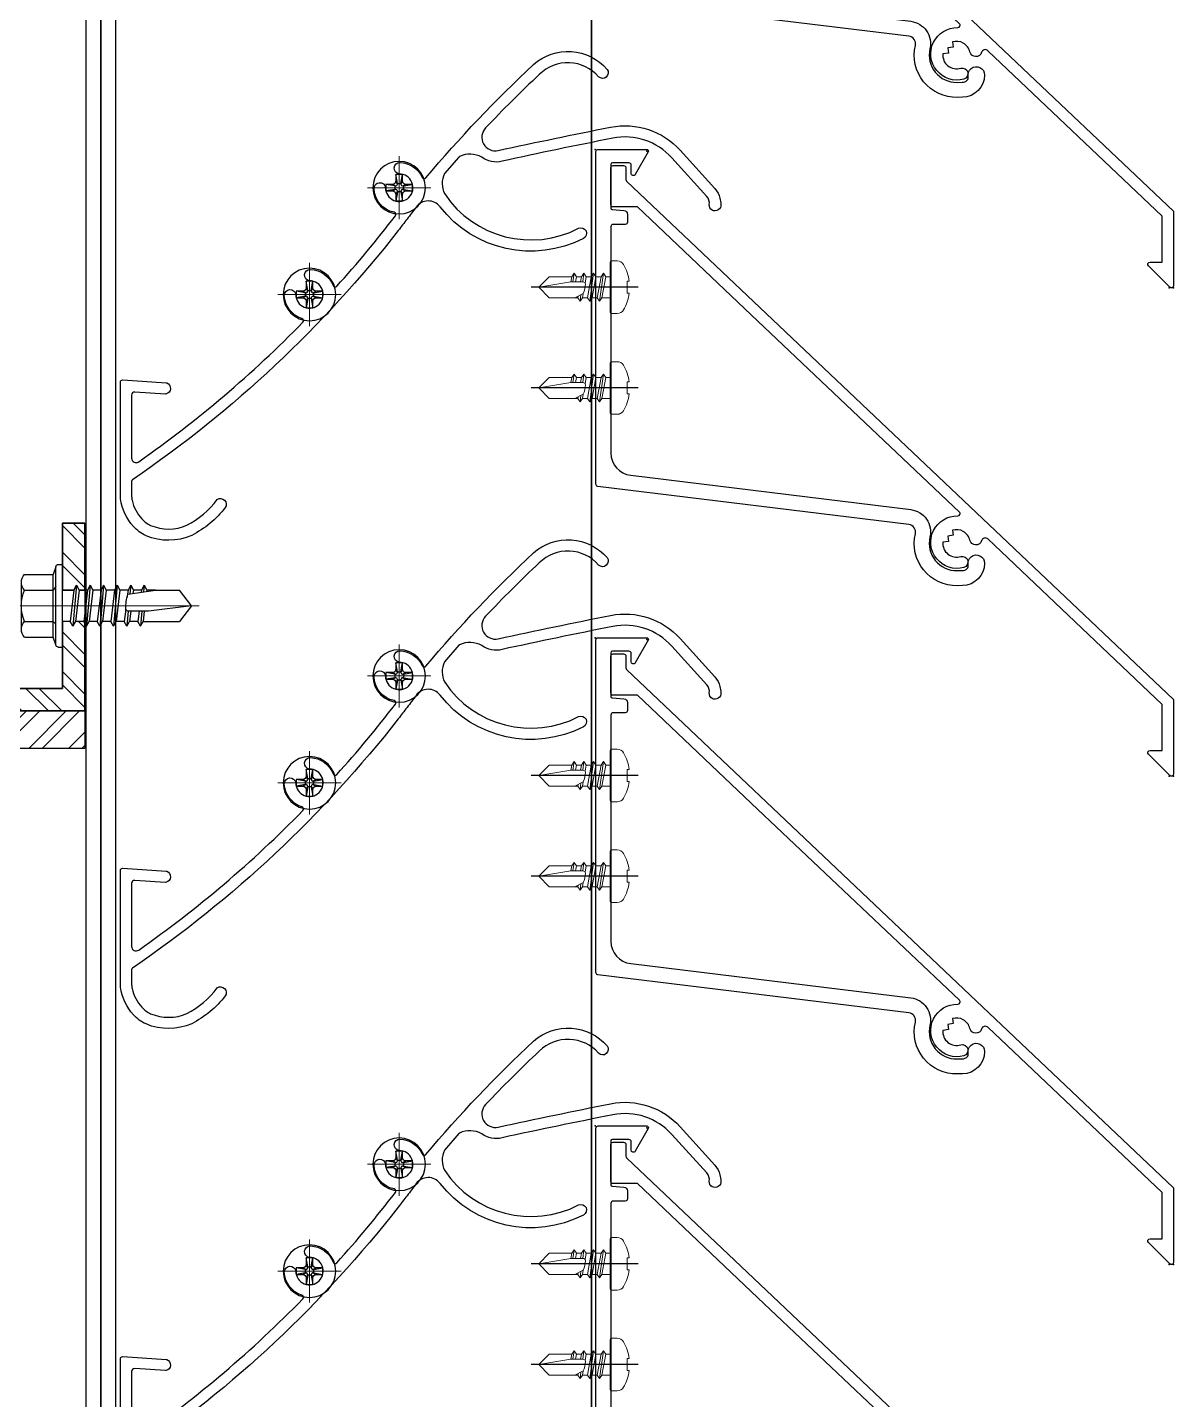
# Model space of a CAD drawing. Header units: millimetres. Extents: x 652937 to 1670132, y 1473552 to 2851037.
# Drawn here: x 720579.7 to 720732.2, y 1525653.5 to 1525836.2 of the extents above; entities that cross this region are included whole.
import ezdxf

# ---------------------------------------------------------------- set-up
doc = ezdxf.new("R2010")
doc.units = ezdxf.units.MM
doc.set_wipeout_variables(frame=1)
doc.linetypes.add('CENTER', pattern=[50.800000000000004, 31.75, -6.35, 6.35, -6.35])
doc.linetypes.add('HIDDEN', pattern=[0.375, 0.25, -0.125])
doc.layers.add('000 - STRUCTURE_STEEL_ACCESORIES_DEF_SUB', color=7, linetype='Continuous', plot=False)
doc.layers.add('010 - ASPG_EXTR_DEF_SUB', color=7, linetype='Continuous', plot=False)
for name, color, linetype in [('000 - STRUCTURE_STEEL_ACCESORIES_SUB_COLOR_3', 7, 'Continuous'), ('010 - ASPG_ACCESSORIES_HATCH_', 7, 'Continuous'), ('010 - ASPG_ACCESSORIES_MAIN_COLOR_1', 7, 'Continuous'), ('010 - ASPG_ACCESSORIES_SUB_COLOR_1', 7, 'Continuous'), ('010 - ASPG_EXTR_MAIN_COLOR_2', 7, 'Continuous'), ('010 - ASPG_FASTERN_HIDDEN_', 7, 'Continuous'), ('010 - ASPG_FASTERN_MAIN_COLOR_1', 7, 'Continuous'), ('010 - ASPG_FASTERN_SUB_COLOR_2', 7, 'Continuous'), ('010 - ASPG_FRAMING_MAIN_COLOR_2', 7, 'Continuous'), ('010 - ASPG_FRAMING_SUB_COLOR_2', 7, 'Continuous'), ('010 - ASPG_FRAMING_WIPEOUT_', 7, 'Continuous'), ('BOLT & SCREW', 7, 'Continuous'), ('Center Line', 7, 'CENTER'), ('tube-stopper', 7, 'Continuous')]:
    doc.layers.add(name, color=color, linetype=linetype)
doc.layers.add('12-GRID', color=7, linetype='CENTER', lineweight=13)
doc.layers.add('SCREW', color=7, linetype='Continuous', lineweight=5)

# ---------------------------------------------------------------- blocks, each defined once
blk = doc.blocks.new('PZG35-9D5')
at = {"layer": 'Center Line', "color": 7}
blk.add_line((1.4210854715202e-14, 3.733653355866409), (1.4210854715202e-14, -10.53404386090006), dxfattribs=at)
at = {"layer": 'SCREW', "color": 7}
for p, q in [((-1.399999999999963, 2.842170943040401e-14), (-1.399999999999963, -1.090192378864657)), ((1.399999999999991, 0), (1.399999999999991, -0.5901923788647139)), ((-1.850000000000009, -1.399999999999977), (1.850000000000037, -0.8999999999999773)), ((-1.850000000000009, -1.399999999999977), (-1.399999999999963, -1.090192378864685)), ((-1.850000000000009, -1.399999999999977), (-1.399999999999963, -1.709807621135297)), ((-1.399999999999963, -1.090192378864685), (1.399999999999991, -0.5901923788646855)), ((-1.399999999999963, -1.709807621135297), (1.399999999999991, -1.209807621135297)), ((-1.399999999999963, -1.709807621135269), (-1.399999999999963, -2.390192378864697)), ((1.850000000000037, -0.8999999999999773), (1.399999999999991, -0.5901923788646855)), ((1.850000000000037, -0.8999999999999773), (1.399999999999991, -1.209807621135297)), ((1.399999999999991, -1.209807621135269), (1.399999999999991, -1.890192378864725)), ((-1.850000000000009, -2.699999999999989), (1.850000000000037, -2.199999999999989)), ((-1.850000000000009, -2.699999999999989), (-1.399999999999963, -2.390192378864697)), ((-1.850000000000009, -2.699999999999989), (-1.399999999999963, -3.009807621135309)), ((-1.399999999999963, -2.390192378864697), (1.399999999999991, -1.890192378864697)), ((-1.399999999999963, -3.009807621135309), (1.399999999999991, -2.509807621135309)), ((-1.399999999999963, -3.009807621135309), (-1.399999999999963, -3.690192378864708)), ((-1.399999999999963, -3.690192378864708), (-0.8446989986695002, -3.591031485769975)), ((0.5619885887190463, -3.339837273736322), (1.399999999999991, -3.190192378864708)), ((0.7141825614195483, -3.653488843051434), (1.850000000000037, -3.5)), ((1.850000000000037, -2.199999999999989), (1.399999999999991, -1.890192378864697)), ((1.850000000000037, -2.199999999999989), (1.399999999999991, -2.509807621135309)), ((1.399999999999991, -2.50980762113528), (1.399999999999991, -3.190192378864708)), ((1.850000000000037, -3.5), (1.399999999999991, -3.190192378864708)), ((1.850000000000037, -3.5), (1.399999999999991, -3.80980762113532)), ((-1.850000000000009, -4), (-1.399999999999963, -3.690192378864708)), ((-1.850000000000009, -4), (-0.9911470940920566, -3.883938796498938)), ((-1.850000000000009, -4), (-1.399999999999963, -4.30980762113532)), ((-1.399999999999963, -4.30980762113532), (-1.184865735341859, -4.271390788160659)), ((-1.399999999999963, -4.309807621135349), (-1.399999999999963, -8.099999999999966)), ((0.7141825614195483, -3.932275020881832), (1.399999999999991, -3.80980762113532)), ((0.7141825614195483, -4.612659778611231), (1.399999999999991, -4.49019237886472)), ((0.7141825614195483, -4.953488843051389), (1.850000000000037, -4.800000000000011)), ((0.7141825614195483, -5.232275020881843), (1.399999999999991, -5.109807621135332)), ((1.399999999999991, -3.809807621135349), (1.399999999999991, -4.490192378864691)), ((1.850000000000037, -4.800000000000011), (1.399999999999991, -4.49019237886472)), ((1.850000000000037, -4.800000000000011), (1.399999999999991, -5.109807621135332)), ((1.399999999999991, -5.109807621135332), (1.399999999999991, -8.099999999999966)), ((1.4210854715202e-14, -9.5), (-1.399999999999963, -8.099999999999966)), ((1.4210854715202e-14, -9.5), (1.399999999999991, -8.099999999999966))]:
    blk.add_line(p, q, dxfattribs=at)
blk.add_lwpolyline([(1.4210854715202e-14, -9.5), (0.7141825614195483, -5.232275020881843), (0.7141825614195483, -3.600899293750615, 0.4176573264866609), (0.4106596181599826, -3.300919979679151, 0.1081021898226624), (-0.8446989986694433, -3.591031485769975), (-1.399999999999991, -4.701675652739141)], format="xyb", dxfattribs=at)
blk = doc.blocks.new('*U9352')
at = {"layer": 'SCREW', "color": 7}
blk.add_lwpolyline([(3.026373332565058, 1.780836269555209, 0.09905967801670053), (0.7999999999999687, 2.546427498927414), (0.7999999999999687, 2.274284095813357), (-0.800000000000054, 2.274284095813357), (-0.800000000000054, 2.546427498927414, 0.09905967801670058), (-3.026373332565143, 1.780836269555209, 0.2665876613401604), (-3.500000000000043, 0.9556546004010897), (-3.500000000000043, 0.1999999999999886, 0.4142135623730938), (-3.300000000000054, 0), (3.299999999999997, 0, 0.4142135623731049), (3.499999999999986, 0.1999999999999886), (3.499999999999957, 0.9556546004010897, 0.2665876613401604)], format="xyb", close=True, dxfattribs=at)
blk.add_blockref('PZG35-9D5', (-1.4210854715202e-14, 0), dxfattribs=at)
blk = doc.blocks.new('*U9355')
at = {"color": 7}
blk.add_point((0, 0), dxfattribs=at)
at = {"layer": '010 - ASPG_ACCESSORIES_MAIN_COLOR_1', "color": 7}
blk.add_lwpolyline([(-39.69999999902211, -0.5999999995172398, 0.4142135623731156), (-39.99999999883585, -0.8999999995638059), (-39.99999999883585, -7.366962144914214, 0.5773502691897371), (-39.65044321701862, -7.568778847059366), (-36.64260295056738, -5.832201459393036, 0.7673269879794871), (-36.78520590183325, -5.299999999645297), (-37.89999999874271, -5.299999999645297, -0.4142135623735732), (-38.19999999902211, -4.999999999656938), (-38.19999999902211, -2.799999999587089, -0.4142135623730951), (-37.99999999883585, -2.59999999951724), (-32.18326623388566, -2.59999999951724, -0.3888787318530097), (-31.98402729420923, -2.782568851142787), (-31.8474567013327, -4.343577870872468, 0.3888787318530089), (-31.34935935237445, -4.799999999528882), (-30.29999999911524, -4.799999999528882, 0.4142135623732408), (-29.99999999883585, -4.499999999540523), (-29.99999999883585, -2.899999999505599, -0.4142135623731785), (-29.69999999902211, -2.59999999951724), (0.4107479506637901, -2.59999999951724, -0.3789692262628873), (3.38851808081381, -5.235465979035143), (7.952927200356498, -42.5207682372482, 0.4465929586642906), (11.6177961837966, -45.07649022702281, -0.4898018444424612), (16.07846395508386, -48.68238816667036), (16.06490363762714, -49.36225294566866, -0.1824796859550777), (15.80227640201338, -50.01801436272836, -0.2679491924113072), (15.32539491611533, -50.16829426406803, 1.122114645179816), (15.09990952932276, -52.3421093734276, 0.4050039718497206), (18.0645059288945, -49.40213623346681), (18.07806624681689, -48.72227145435209, 0.4898054953707174), (11.15966573380865, -43.12966807454978, -0.4465970485362636), (9.938031048281118, -42.27776159492242), (4.866356541635469, -0.8481197821154633, 0.3641755342157969), (4.570876519894227, -0.5999999995172398)], format="xyb", close=True, dxfattribs=at)
at = {"layer": '010 - ASPG_EXTR_DEF_SUB', "color": 7}
for p in [(-39.99999999883585, -0.4999999995172402), (43.44495566345738, -76.89999999944341), (43.44495566345738, -77.49999999954052)]:
    blk.add_point(p, dxfattribs=at)
at = {"layer": '010 - ASPG_EXTR_MAIN_COLOR_2', "color": 7}
blk.add_lwpolyline([(11.37409105408005, -48.15170148877115), (11.47245816211216, -47.43577758665815), (12.17779493960552, -47.55667202338264), (12.29266474000178, -46.78670596401826, -0.5355375090189683), (14.1918134491425, -49.16870282323253, 0.9915718169393263), (15.66379558271728, -49.57599316951273, 1.157025413028558), (8.792231505503878, -48.77291728999153, -0.6885576205791355), (8.274611146422103, -48.98797988444021), (-17.14292736421339, -22.16859813180672), (-32.34153279638849, -6.131750148785431), (-32.34153279638849, -2.899999981694054, 0.4143115081626392), (-32.64163311407901, -2.59999999951724), (-37.54163311352022, -2.59999999951724, 0.4141156188887998), (-37.84153278893791, -2.899999981635847), (-37.84153278893791, -4.299999988411218, 0.4142135623731781), (-37.54153279098682, -4.599999986478724), (-35.98884801496752, -4.599999986478724, -0.205894629290155), (-35.77110154624097, -4.693635078269653), (33.22969053988345, -77.49999999954052), (43.14495566324331, -77.49999999954052, 0.6681786376628355), (43.35708769806661, -76.98786796536915), (40.5215537941549, -74.1523340573247, 0.6681786381757795), (40.00942175951786, -74.36446609156592), (40.00942175951786, -75.99999999802712), (33.87471885257401, -75.99999999802712), (11.86384030175395, -52.7751643466243, -0.5583539238224016), (12.08261241135187, -51.95244935475676, 0.7662751832817146), (12.03674733010121, -50.39291741001107, -0.4385828234445206), (10.70630855322815, -48.05207626283555)], format="xyb", close=True, dxfattribs=at)
at = {"layer": 'SCREW', "color": 7, "rotation": 180}
for p in [(-21.64901723782532, -2.499999999924694), (-8.237076249206439, -2.499999999924694)]:
    blk.add_blockref('*U9352', p, dxfattribs=at)
blk = doc.blocks.new('*U8775')
at = {"color": 7}
blk.add_wipeout([(1846.3000000012119, 4.000000002472461), (60.00000000297587, 4), (60.00000000297587, 69.29999999999927), (1846.3000000012119, 69.30000000247219)], dxfattribs=at).dxf.layer = '010 - ASPG_FRAMING_WIPEOUT_'
at = {"layer": '010 - ASPG_FRAMING_MAIN_COLOR_2', "color": 7}
blk.add_lwpolyline([(1816.300000002376, 69.30000000247242), (90.00000000181171, 69.3), (90.00000000181171, 6), (1816.300000002376, 6.000000002472433)], close=True, dxfattribs=at)
at = {"layer": '010 - ASPG_FRAMING_SUB_COLOR_2', "color": 7}
for points in [[(1846.300000001212, 4.000000002472433), (60.00000000297587, 4), (60.00000000297587, 69.3), (1846.300000001212, 69.30000000247242)], [(60.00000000297587, 2.000000000715772), (60.00000000297587, 4), (1846.300000001212, 4.000000002472433), (1846.300000001212, 2.000000003188205)]]:
    blk.add_lwpolyline(points, close=True, dxfattribs=at)
at = {"color": 7, "rotation": 180}
for p in [(1611.300000002375, 69.3), (1676.300000002375, 69.3), (1741.300000002375, 69.3), (1806.300000002375, 69.3)]:
    blk.add_blockref('*U9355', p, dxfattribs=at)
blk = doc.blocks.new('*U9351')
at = {"layer": '12-GRID', "color": 7, "linetype": 'CENTER'}
for p, q in [((5.684341886080801e-14, -6.200000000000029), (5.684341886080801e-14, 2.200000000000029)), ((-4.199999999999973, -2), (4.200000000000085, -2))]:
    blk.add_line(p, q, dxfattribs=at)
at = {"layer": 'BOLT & SCREW', "color": 7}
for p, q in [((-0.553537628269381, -1.771128018217196), (-1.767499999999847, -1.558125000000442)), ((-0.4577439635652332, -1.771128018217196), (-0.8837500000000146, -1.558125000000442)), ((-0.2288719817826677, -1.446462371730204), (-0.4418749999998197, -0.2325000000002947)), ((-0.2288719817826677, -1.542256036434869), (-0.4418749999998197, -1.116250000000048)), ((0.2288719817822642, -1.446462371730562), (0.4418749999996946, -0.2324999999999764)), ((0.2288719817822642, -1.542256036434869), (0.4418749999996946, -1.116250000000048)), ((0.4577439635647103, -1.771128018217196), (0.8837499999994917, -1.558125000000442)), ((0.5535376282692559, -1.771128018217196), (1.767500000000001, -1.558125000000124)), ((-0.553537628269381, -2.228871981782805), (-1.767500000000483, -2.441875000000354)), ((-0.4577439635652332, -2.228871981782805), (-0.8837500000000146, -2.441875000000354)), ((-0.2288719817826677, -2.457743963565131), (-0.4418749999998197, -2.883750000000271)), ((-0.2288719817821107, -2.553537628269438), (-0.4418749999998197, -3.767500000000023)), ((0.4418749999996946, -2.883750000000271), (0.2288719817829008, -2.457743963565131)), ((0.2288719817829008, -2.553537628269438), (0.4418749999999732, -3.767500000000023)), ((0.4577439635647103, -2.228871981782805), (0.8837500000001283, -2.441874999999877)), ((0.5535376282692559, -2.228871981782805), (1.767500000000001, -2.441874999999877))]:
    blk.add_line(p, q, dxfattribs=at)
for points in [[(-1.767500000000006, -1.558125000000442), (-0.8837500000001342, -1.558125000000442, 0.4142135623730394), (-0.4418749999998197, -1.116250000000048), (-0.4418749999998197, -0.2325000000002947), (0.4418749999996946, -0.2324999999999764), (0.4418749999996946, -1.116250000000048, 0.4142135623731505), (0.8837500000000089, -1.558125000000442), (1.76750000000012, -1.558125000000124), (1.76750000000012, -2.441874999999877), (0.8837500000000089, -2.441874999999877, 0.414213562373095), (0.4418749999996946, -2.883750000000271), (0.4418749999999732, -3.767500000000023), (-0.4418749999998197, -3.767500000000023), (-0.4418749999998197, -2.883750000000271, 0.4142135623730397), (-0.8837500000001342, -2.441875000000354), (-1.767500000000483, -2.441875000000354)], [(0.2288719817829008, -2.457743963565131, -0.414213562373095), (0.4577439635645909, -2.228871981782805), (0.5535376282692559, -2.228871981782805), (0.5535376282692559, -1.771128018217196), (0.4577439635645909, -1.771128018217196, -0.4142135623730951), (0.228871981782105, -1.542256036434869), (0.228871981782105, -1.446462371730562), (-0.2288719817826677, -1.446462371730204), (-0.2288719817826677, -1.542256036434869, -0.4142135623730951), (-0.4577439635649944, -1.771128018217196), (-0.553537628269381, -1.771128018217196), (-0.553537628269381, -2.228871981782805), (-0.4577439635649944, -2.228871981782805, -0.4142135623730951), (-0.2288719817826677, -2.457743963565131), (-0.2288719817822698, -2.553537628269438), (0.2288719817829008, -2.553537628269438)]]:
    blk.add_lwpolyline(points, format="xyb", close=True, dxfattribs=at)
blk.add_circle((5.684341886080801e-14, -2), 3.5, dxfattribs=at)
blk = doc.blocks.new('*U8776')
at = {"layer": '010 - ASPG_EXTR_DEF_SUB', "color": 7}
for p in [(0, 0), (65, -1.251976300409297e-11), (130, -2.503952600818593e-11)]:
    blk.add_point(p, dxfattribs=at)
at = {"layer": '010 - ASPG_EXTR_MAIN_COLOR_2', "color": 7}
for points in [[(30.75877492781729, 70.06714037148049, 0.4336592857269459), (30.45942675694823, 69.74737493513385), (30.84137786505744, 63.96271307504503, 0.0820690263538202), (30.86365129332989, 63.86745857034111, 0.7206537881255028), (32.32908650487661, 63.97254170040833, 0.07922428198988747), (32.33778353128582, 64.06661670526955), (32.06877322634682, 68.14078645635163, -0.4336592857264138), (32.46790412114933, 68.56714037142228), (40.86119298776612, 68.56714037148049, -0.6073848710044985), (41.35211022105068, 67.62217621324817, -0.04582868044492008), (22.7838222887367, 45.76076047366951, -0.5604921351226578), (22.28750535612926, 45.88571992132347, 0.3178599151680848), (19.21191141987219, 48.23749049525941, 0.9532878111822051), (19.08207267895341, 46.7159340956714, -2.423003988231831), (17.25806952221319, 44.8917371754651, 0.9523147976297285), (15.73634468205273, 44.76348824845627, 0.3008214087947553), (17.8898747372441, 41.75529025442665, -0.5604921351218277), (17.98351840674877, 41.2521240550559, -0.01942473842078824), (8.623925091698766, 33.4605261705583, -0.5525007933269362), (8.147498584818095, 33.63667257985799, 0.3444609008774969), (4.989498805254698, 36.29767865996109, 0.9520149233436535), (4.861577656120062, 34.77593409566907, -2.42318646531747), (3.037574998568743, 32.95193143776851, 0.9520149233867892), (1.515830433927476, 32.82401028892491, 0.2853998218446234), (3.493024077732116, 29.88851448276546, -0.5533776808031501), (3.562908510211855, 29.38496566255344, 0.03067395406819984), (-11.53698711935431, 15.0572996455594, 0.4171002255848137), (-10.88563127024099, 5.272964205185417, 0.9355530918984264), (-9.9033358450979, 6.406584819720592, -0.4344100119147308), (-10.19664548011497, 14.29476617486216, -0.01499848524836865), (-3.079435193911195, 21.45455419190694, -0.7383485292466446), (-0.08286065561696887, 19.76412730314769, 0.004917316774645771), (-3.1933000148274, 4.803864106419496, 0.2636109069979271), (-0.119790066499263, -4.460317215009127), (4.995733695104718, -9.084236264869105, 0.1258843890439943), (6.267761250492185, -9.753782964195125, 0.04427494949630078), (7.089544059708714, -9.866966022993438, 1.107654826573523), (7.125459210947156, -8.33180570154218, -0.2155958426847688), (6.023226659279317, -7.991025416878983), (0.8860520706512034, -3.347536196233705, -0.2636109069978752), (-1.721774552483112, 4.512981288600713, -0.004854851929905817), (1.341383616439998, 19.2550770000089, 0.2339601468136614), (0.8154424866661429, 21.95487343822606, -0.2408104543272742), (0.7103134100325406, 24.90310810686788, -0.1041570884704408), (0.7846048693172634, 25.00194829818793), (2.993019639980048, 26.93374890863197, -0.2290212912668875), (5.700679264031351, 26.88725557026919, -0.3817208427142056), (10.27361959358677, 9.069098417588975, 0.9773819303748196), (11.62031129561365, 8.407760736416094, 0.3611050424324235), (7.408162182662636, 27.50327562558232, -0.4961260631527202), (7.442922529298812, 30.68812541745137, 0.003188108562510474), (9.055809630081058, 31.90200527419802, -0.00282652430436861), (10.56195585662499, 33.06505110464059, 0.07704788012868193), (43.74152756202966, 68.43644483829848, -0.2476739044870795), (43.98918861569837, 68.56714037142228), (45.98408938199282, 68.56714037142228, -0.04413111325910057), (46.47282481612638, 68.50458020233782, -0.1258462906385483), (48.96367690106854, 67.20642238203436, -0.09885145914925667), (49.81734006712213, 66.03380806540372, -0.2058282691334744), (49.79366642143577, 61.20460651122266, -0.1151163694662807), (46.36832412844524, 57.18072180578019, 0.822373071447778), (47.45504629053175, 56.10392398637487, 0.109184526549196), (51.14860093407333, 60.55948756891303, 0.2083234795678962), (51.18942684633657, 66.64026457507862, 0.1005277992320483), (49.97230913909152, 68.31671042181551, 0.1451157280627245), (46.29230913100764, 70.06714037148049)], [(95.75877492781729, 70.06714037146797, 0.4336592857269459), (95.45942675694823, 69.74737493512133), (95.84137786505744, 63.96271307503251, 0.0820690263538202), (95.8636512933299, 63.86745857032859, 0.7206537881255028), (97.32908650487661, 63.97254170039581, 0.07922428198988747), (97.33778353128582, 64.06661670525703), (97.06877322634682, 68.14078645633911, -0.4336592857264138), (97.46790412114933, 68.56714037140976), (105.8611929877661, 68.56714037146797, -0.6073848710044985), (106.3521102210507, 67.62217621323565, -0.04582868044492008), (87.7838222887367, 45.76076047365699, -0.5604921351226578), (87.28750535612926, 45.88571992131095, 0.3178599151680848), (84.2119114198722, 48.23749049524689, 0.9532878111822051), (84.08207267895341, 46.71593409565888, -2.423003988231831), (82.25806952221319, 44.89173717545258, 0.9523147976297285), (80.73634468205273, 44.76348824844375, 0.3008214087947553), (82.8898747372441, 41.75529025441413, -0.5604921351218277), (82.98351840674877, 41.25212405504338, -0.01942473842078824), (73.62392509169877, 33.46052617054578, -0.5525007933269362), (73.1474985848181, 33.63667257984547, 0.3444609008774969), (69.9894988052547, 36.29767865994857, 0.9520149233436535), (69.86157765612006, 34.77593409565655, -2.42318646531747), (68.03757499856874, 32.95193143775599, 0.9520149233867892), (66.51583043392748, 32.82401028891239, 0.2853998218446234), (68.49302407773212, 29.88851448275294, -0.5533776808031501), (68.56290851021186, 29.38496566254092, 0.03067395406819984), (53.46301288064569, 15.05729964554688, 0.4171002255848137), (54.11436872975901, 5.272964205172897, 0.9355530918984264), (55.0966641549021, 6.406584819708073, -0.4344100119147308), (54.80335451988503, 14.29476617484964, -0.01499848524836865), (61.92056480608881, 21.45455419189442, -0.7383485292466446), (64.91713934438303, 19.76412730313517, 0.004917316774645771), (61.8066999851726, 4.803864106406976, 0.2636109069979271), (64.88020993350074, -4.460317215021647), (69.99573369510472, -9.084236264881625, 0.1258843890439943), (71.26776125049219, -9.753782964207645, 0.04427494949630078), (72.08954405970871, -9.866966023005958, 1.107654826573523), (72.12545921094716, -8.3318057015547, -0.2155958426847688), (71.02322665927932, -7.991025416891503), (65.8860520706512, -3.347536196246224, -0.2636109069978752), (63.27822544751689, 4.512981288588193, -0.004854851929905817), (66.34138361644, 19.25507699999638, 0.2339601468136614), (65.81544248666614, 21.95487343821354, -0.2408104543272742), (65.71031341003254, 24.90310810685536, -0.1041570884704408), (65.78460486931726, 25.00194829817541), (67.99301963998005, 26.93374890861945, -0.2290212912668875), (70.70067926403135, 26.88725557025667, -0.3817208427142056), (75.27361959358677, 9.069098417576456, 0.9773819303748196), (76.62031129561365, 8.407760736403574, 0.3611050424324235), (72.40816218266264, 27.5032756255698, -0.4961260631527202), (72.44292252929881, 30.68812541743885, 0.003188108562510474), (74.05580963008106, 31.9020052741855, -0.00282652430436861), (75.56195585662499, 33.06505110462807, 0.07704788012868193), (108.7415275620297, 68.43644483828596, -0.2476739044870795), (108.9891886156984, 68.56714037140976), (110.9840893819928, 68.56714037140976, -0.04413111325910057), (111.4728248161264, 68.5045802023253, -0.1258462906385483), (113.9636769010685, 67.20642238202184, -0.09885145914925667), (114.8173400671221, 66.0338080653912, -0.2058282691334744), (114.7936664214358, 61.20460651121014, -0.1151163694662807), (111.3683241284452, 57.18072180576767, 0.822373071447778), (112.4550462905318, 56.10392398636235, 0.109184526549196), (116.1486009340733, 60.55948756890051, 0.2083234795678962), (116.1894268463366, 66.6402645750661, 0.1005277992320483), (114.9723091390915, 68.316710421803, 0.1451157280627245), (111.2923091310076, 70.06714037146797)]]:
    blk.add_lwpolyline(points, format="xyb", close=True, dxfattribs=at)
for points in [[(171.3521102210507, 67.62217621322313, -0.04582868044492008), (152.7838222887367, 45.76076047364447, -0.5604921351226578), (152.2875053561293, 45.88571992129843, 0.3178599151680848), (149.2119114198722, 48.23749049523437, 0.9532878111822051), (149.0820726789534, 46.71593409564636, -2.423003988231831), (147.2580695222132, 44.89173717544006, 0.9523147976297285), (145.7363446820527, 44.76348824843123, 0.3008214087947553), (147.8898747372441, 41.75529025440161, -0.5604921351218277), (147.9835184067488, 41.25212405503086, -0.01942473842078824), (138.6239250916988, 33.46052617053326, -0.5525007933269362), (138.1474985848181, 33.63667257983295, 0.3444609008774969), (134.9894988052547, 36.29767865993605, 0.9520149233436535), (134.8615776561201, 34.77593409564403, -2.42318646531747), (133.0375749985687, 32.95193143774347, 0.9520149233867892), (131.5158304339275, 32.82401028889987, 0.2853998218446234), (133.4930240777321, 29.88851448274042, -0.5533776808031501), (133.5629085102119, 29.3849656625284, 0.03067395406819984), (118.4630128806457, 15.05729964553436, 0.4171002255848137), (119.114368729759, 5.272964205160378, 0.9355530918984264), (120.0966641549021, 6.406584819695553, -0.4344100119147308), (119.803354519885, 14.29476617483712, -0.01499848524836865), (126.9205648060888, 21.4545541918819, -0.7383485292466446), (129.917139344383, 19.76412730312265, 0.004917316774645771), (126.8066999851726, 4.803864106394457, 0.2636109069979271), (129.8802099335007, -4.460317215034166), (134.9957336951047, -9.084236264894145, 0.1258843890439943), (136.2677612504922, -9.753782964220164, 0.04427494949630078), (137.0895440597087, -9.866966023018477, 1.107654826573523), (137.1254592109472, -8.33180570156722, -0.2155958426847688), (136.0232266592793, -7.991025416904023), (130.8860520706512, -3.347536196258744, -0.2636109069978752), (128.2782254475169, 4.512981288575673, -0.004854851929905817), (131.34138361644, 19.25507699998386, 0.2339601468136614), (130.8154424866661, 21.95487343820102, -0.2408104543272742), (130.7103134100325, 24.90310810684284, -0.1041570884704408), (130.7846048693173, 25.00194829816289), (132.99301963998, 26.93374890860693, -0.2290212912668875), (135.7006792640314, 26.88725557024415, -0.3817208427142056), (140.2736195935868, 9.069098417563936, 0.9773819303748196), (141.6203112956136, 8.407760736391054, 0.3611050424324235), (137.4081621826626, 27.50327562555728, -0.4961260631527202), (137.4429225292988, 30.68812541742633, 0.003188108562510474), (139.0558096300811, 31.90200527417298, -0.00282652430436861), (140.561955856625, 33.06505110461555, 0.07704788012868193), (173.7415275620297, 68.43644483827345, -0.2476739044870795)], [(176.2923091310076, 70.06714037145545), (160.7587749278173, 70.06714037145545, 0.4336592857269459), (160.4594267569482, 69.74737493510881), (160.8413778650574, 63.96271307501999, 0.0820690263538202), (160.8636512933299, 63.86745857031607, 0.7206537881255028), (162.3290865048766, 63.97254170038329, 0.07922428198988747), (162.3377835312858, 64.06661670524451), (162.0687732263468, 68.1407864563266, -0.4336592857264138), (162.4679041211493, 68.56714037139724), (170.8611929877661, 68.56714037145545, -0.6073848710044985)]]:
    blk.add_lwpolyline(points, format="xyb", dxfattribs=at)
at = {"color": 7, "rotation": 179.999999999989}
for p in [(19.08686374500394, 42.88714037142927), (84.08686374500394, 42.88714037141675), (149.0868637450039, 42.88714037140423), (4.866368722636253, 30.94714037142694), (69.86636872263625, 30.94714037141442), (134.8663687226363, 30.9471403714019)]:
    blk.add_blockref('*U9351', p, dxfattribs=at)
blk = doc.blocks.new('W-1-PP18-ST_ENT3_REV02_20260413-054934_PP18_ENT3_ASPG_MAIN_PL')
at = {"color": 7, "xscale": -1, "rotation": 270}
blk.add_blockref('*U8775', (20258, -574), dxfattribs=at)
at = {"color": 7, "xscale": -1, "rotation": 90}
blk.add_blockref('*U8776', (20334.6669621449, 1207.066962146666), dxfattribs=at)
blk = doc.blocks.new('*U8431')
at = {"layer": '12-GRID', "color": 7, "linetype": 'CENTER'}
blk.add_line((0, 6.142561988594025), (0, -18.19999999999891), dxfattribs=at)
at = {"layer": 'BOLT & SCREW', "color": 7}
for p, q in [((-4.170000000000073, 5.049999999999272), (-4.170000000000073, 1.200000000000728)), ((3.127500000000509, 5.450000000000728), (-3.127500000000509, 5.450000000000728)), ((-2.084999999999127, 5.049999999999272), (-2.084999999999127, 1.200000000000728)), ((2.084999999999127, 5.049999999999272), (2.084999999999127, 1.200000000000728)), ((4.170000000000073, 5.049999999999272), (4.170000000000073, 1.200000000000728)), ((-5.5, 0.5499999999992724), (-5.5, 0)), ((5.5, 0), (-5.5, 0)), ((-5.200000000000728, 0.8500000000003638), (-4.170000000000073, 1.200000000000728)), ((5.200000000000728, 0.8500000000003638), (-5.200000000000728, 0.8500000000003638)), ((4.170000000000073, 1.200000000000728), (-4.170000000000073, 1.200000000000728)), ((-2.57630675031578, 0.8500000000003638), (-2.084999999999127, 1.200000000000728)), ((-2.084999999999127, -1.547816335794778), (-2.084999999999127, 0)), ((2.44630675031658, 0.8500000000003638), (2.084999999999127, 1.200000000000728)), ((2.084999999999013, -1.047816335789321), (2.084999999999127, 0)), ((5.200000000000728, 0.8500000000003638), (4.170000000000073, 1.200000000000728)), ((5.5, 0.5499999999992724), (5.5, 0)), ((-2.729999999999563, -1.899999999995998), (2.729999999999563, -1.399999999995998)), ((-2.729999999999563, -1.899999999995998), (-2.084999999999127, -1.547816335789321)), ((-2.084999999999127, -1.547816335789321), (2.084999999999127, -1.047816335789321)), ((-2.084999999999127, -2.252183664200857), (2.084999999999127, -1.752183664200857)), ((2.729999999999563, -1.399999999995998), (2.084999999999127, -1.047816335789321)), ((2.729999999999563, -1.399999999995998), (2.084999999999127, -1.752183664200857)), ((2.084999999999013, -2.847816335790412), (2.0849999999989, -1.752183664201084)), ((-2.729999999999563, -1.899999999995998), (-2.084999999999127, -2.252183664200857)), ((-2.729999999999563, -3.69999999999709), (2.729999999999563, -3.19999999999709)), ((-2.729999999999563, -3.69999999999709), (-2.084999999999127, -3.347816335790412)), ((-2.084999999999013, -3.347816335790412), (-2.084999999999127, -2.252183664206314)), ((-2.084999999999127, -3.347816335790412), (2.084999999999127, -2.847816335790412)), ((-2.084999999999127, -4.052183664201948), (2.084999999999127, -3.552183664201948)), ((2.729999999999563, -3.19999999999709), (2.084999999999127, -2.847816335790412)), ((2.729999999999563, -3.19999999999709), (2.084999999999127, -3.552183664201948)), ((2.084999999999241, -4.647816335791504), (2.084999999999241, -3.552183664201948)), ((-2.729999999999563, -3.69999999999709), (-2.084999999999127, -4.052183664201948)), ((-2.729999999999563, -5.499999999998181), (2.729999999999563, -4.999999999998181)), ((-2.729999999999563, -5.499999999998181), (2.729999999999563, -4.999999999998181)), ((-2.729999999999563, -5.499999999998181), (-2.084999999999127, -5.147816335791504)), ((-2.729999999999563, -5.499999999998181), (-2.084999999999127, -5.147816335791504)), ((-2.0849999999989, -5.147816335791504), (-2.084999999999013, -4.052183664201948)), ((-2.084999999999127, -5.147816335791504), (2.084999999999127, -4.647816335791504)), ((-2.084999999999127, -5.147816335791504), (2.084999999999127, -4.647816335791504)), ((-2.084999999999127, -5.852183664203039), (2.084999999999127, -5.352183664203039)), ((-2.084999999999127, -5.852183664203039), (2.084999999999127, -5.352183664203039)), ((2.729999999999563, -4.999999999998181), (2.084999999999127, -4.647816335791504)), ((2.729999999999563, -4.999999999998181), (2.084999999999127, -4.647816335791504)), ((2.729999999999563, -4.999999999998181), (2.084999999999127, -5.352183664203039)), ((2.729999999999563, -4.999999999998181), (2.084999999999127, -5.352183664203039)), ((2.084999999999127, -6.447816335792595), (2.084999999999127, -5.352183664203039)), ((2.084999999999127, -6.447816335792595), (2.084999999999241, -5.352183664203039)), ((-2.729999999999563, -5.499999999998181), (-2.084999999999127, -5.852183664203039)), ((-2.729999999999563, -5.499999999998181), (-2.084999999999127, -5.852183664203039)), ((-2.729999999999563, -7.299999999999272), (2.729999999999563, -6.799999999999272)), ((-2.729999999999563, -7.299999999999272), (-2.084999999999127, -6.947816335792595)), ((-2.729999999999563, -7.299999999999272), (-2.084999999999127, -7.652183664204131)), ((-2.084999999999127, -6.947816335792595), (-2.0849999999989, -5.852183664203039)), ((-2.084999999999127, -6.947816335792595), (-2.084999999999127, -5.852183664203039)), ((-2.084999999999127, -6.947816335792595), (2.084999999999127, -6.447816335792595)), ((-2.084999999999127, -7.652183664204131), (2.084999999999127, -7.152183664204131)), ((2.729999999999563, -6.799999999999272), (2.084999999999127, -6.447816335792595)), ((2.729999999999563, -6.799999999999272), (2.084999999999127, -7.152183664204131)), ((2.084999999999127, -8.247816335793686), (2.084999999999127, -7.152183664204131)), ((-2.729999999999563, -9.099999999998545), (-2.084999999999127, -8.747816335793686)), ((-2.729999999999563, -9.099999999998545), (-1.568355612604137, -8.982641209644498)), ((-2.729999999999563, -9.099999999998545), (-2.084999999999127, -9.452183664205222)), ((-2.084999999999127, -8.747816335793686), (-2.084999999999127, -7.652183664204131)), ((-2.084999999999127, -8.747816335793686), (-1.064489079482883, -8.605286877620529)), ((0.4333070988686814, -8.43729858455481), (2.084999999999127, -8.247816335793686)), ((0.7141825614198751, -8.775605983184505), (2.729999999999563, -8.599999999998545)), ((0.7141825614198751, -9.102437496409038), (2.084999999999127, -8.952183664205222)), ((2.729999999999563, -8.599999999998545), (2.084999999999127, -8.247816335793686)), ((2.729999999999563, -8.599999999998545), (2.084999999999127, -8.952183664205222)), ((2.084999999999127, -10.04781633579296), (2.084999999999127, -8.952183664205222)), ((-2.729999999999563, -10.89999999999964), (-2.084999999999127, -10.54781633579296)), ((-2.729999999999563, -10.89999999999964), (-1.844567201240352, -10.81054635710279)), ((-2.729999999999563, -10.89999999999964), (-2.084999999999127, -11.25218366420449)), ((-2.084999999999127, -9.452183664205222), (-1.629698446698967, -9.388594061787444)), ((-2.084999999999127, -10.54781633579296), (-2.084999999999127, -9.452183664205222)), ((-2.084999999999127, -10.54781633579296), (-1.798826981090315, -10.50784803706301)), ((0.7141825614198751, -10.20507654483481), (2.084999999999127, -10.04781633579296)), ((0.7141825614198751, -10.57560598318378), (2.729999999999563, -10.39999999999964)), ((0.7141825614198751, -10.90243749640831), (2.084999999999127, -10.75218366420449)), ((2.729999999999563, -10.39999999999964), (2.084999999999127, -10.04781633579296)), ((2.729999999999563, -10.39999999999964), (2.084999999999127, -10.75218366420449)), ((2.084999999999127, -10.75218366420449), (2.084999999999127, -15.59999999999854)), ((-2.084999999999127, -11.25218366420449), (-1.907557413303948, -11.22740118002912)), ((-2.084999999999127, -12.40167565273805), (-2.084999999999127, -11.25218366420449)), ((-2.084999999999127, -12.40167565273805), (-2.084999999999127, -15.59999999999854)), ((0, -17.19999999999891), (-2.084999999999127, -15.59999999999854)), ((0, -17.19999999999891), (2.084999999999127, -15.59999999999854))]:
    blk.add_line(p, q, dxfattribs=at)
blk.add_lwpolyline([(0, -17.19999999999891), (0.7141825614198751, -11.45704931750151), (0.7141825614198751, -8.736688384093213, 0.4176573264866609), (0.4106596181591158, -8.436709070021607, 0.07099332720072511), (-1.529698998669119, -8.726820576112004), (-2.084999999999127, -12.40167565273805)], format="xyb", dxfattribs=at)
for centre, radius, start, end in [((-3.127500000000509, 3.891492187500262), 1.55850781249987, 48.01707852331997, 131.98292147668), ((0, -0.1840312499989523), 5.634031249999114, 68.2799117114248, 111.7200882885752), ((3.127500000000509, 3.891492187500262), 1.558507812499965, 48.01707852331997, 131.98292147668), ((-5.200000000000728, 0.5499999999992724), 0.3, 90, 180), ((5.200000000000728, 0.5499999999992724), 0.3, 0, 90)]:
    blk.add_arc(centre, radius, start, end, dxfattribs=at)
blk = doc.blocks.new('G$C7D677D58')
at = {"layer": 'tube-stopper'}
h = blk.add_hatch(dxfattribs=at)
h.set_pattern_fill('ANSI35', scale=0.02, angle=280.6768409131589, style=0)
h.set_pattern_definition([(145.6768409131589, (67.45353497568851, -13.09426057516771), (0.00281929956869494, 0.00412935224241727), []), (145.6768409131589, (67.45006064978782, -13.09491560150343), (0.00281929956869494, 0.00412935224241727), [0.006249999999999968, -0.001249999999999992, 0, -0.001249999999999992])])
h.paths.add_polyline_path([(0.02989179726182556, 0.01545000000078289), (0.02447319464567954, 0.01545000000078289), (0.02447319464567954, 0.0005500000004303729), (0.02989179726182556, 0.0005500000004303729)])
at = {"layer": '000 - STRUCTURE_STEEL_ACCESORIES_DEF_SUB', "color": 7, "ltscale": 0.1}
blk.add_line((0.03829179726176335, 0.007999999999924512), (0, 0.007999999999924512, -2.806346833239134e-06), dxfattribs=at)
at = {"layer": '000 - STRUCTURE_STEEL_ACCESORIES_SUB_COLOR_3', "color": 7}
for p, q in [((0.01247319464710017, 0.01492820323028354, -2.806346833239134e-06), (0.007673194646940829, 0.01492820323028354, -2.806346833239134e-06)), ((0.01327319464712673, 0, -2.806346833239134e-06), (0.01327319464712673, 0.01599999999996271, -2.806346833239134e-06)), ((0.01327319464712673, 0.01599999999996271, -2.806346833239134e-06), (0.01447319464705288, 0.01599999999996271, -2.806346833239134e-06)), ((0.01447319464705288, 0.01599999999996271, -2.806346833239134e-06), (0.01447319464705288, 0, -2.806346833239134e-06)), ((0.02989179726182556, 0), (0.02989179726182556, 0.01599999999996271)), ((0.02989179726182556, 0.01599999999996271), (0.03109179726175171, 0.01599999999996271)), ((0.03109179726175171, 0.01599999999996271), (0.03109179726175171, 0)), ((0.03109179726175171, 0.001071796769679167), (0.03109179726175171, 0.01492820323028354)), ((0.03589179726191105, 0.01492820323028354), (0.03109179726175171, 0.01492820323028354)), ((0.006873194647141645, 0.002803847577297347, -2.806346833239134e-06), (0.006873194647141645, 0.01319615242266536, -2.806346833239134e-06)), ((0.01327319464712673, 0.002803847577297347, -2.806346833239134e-06), (0.01327319464712673, 0.01319615242266536, -2.806346833239134e-06)), ((0.03669179726193761, 0.002803847577297347), (0.03669179726193761, 0.01319615242266536)), ((0.002400000000079672, 0.01199999999994361, -2.806346833239134e-06), (0.001600000000053114, 0.01119999999991705, -2.806346833239134e-06)), ((0.001600000000053114, 0.00479999999993197, -2.806346833239134e-06), (0.001600000000053114, 0.01119999999991705, -2.806346833239134e-06)), ((0.006873194647141645, 0.01119999999991705, -2.806346833239134e-06), (0.001600000000053114, 0.01119999999991705, -2.806346833239134e-06)), ((0.006873194647141645, 0.01199999999994361, -2.806346833239134e-06), (0.002400000000079672, 0.01199999999994361, -2.806346833239134e-06)), ((0.01247319464710017, 0.01146410161504718, -2.806346833239134e-06), (0.007673194646940829, 0.01146410161504718, -2.806346833239134e-06)), ((0.03589179726191105, 0.01146410161504718), (0.03109179726175171, 0.01146410161504718)), ((0.006873194647141645, 0.00479999999993197, -2.806346833239134e-06), (0.001600000000053114, 0.00479999999993197, -2.806346833239134e-06)), ((0.002400000000079672, 0.003999999999905413, -2.806346833239134e-06), (0.001600000000053114, 0.00479999999993197, -2.806346833239134e-06)), ((0.006873194647141645, 0.003999999999905413, -2.806346833239134e-06), (0.002400000000079672, 0.003999999999905413, -2.806346833239134e-06)), ((0.01247319464710017, 0.00453589838480184, -2.806346833239134e-06), (0.007673194646940829, 0.00453589838480184, -2.806346833239134e-06)), ((0.03589179726191105, 0.00453589838480184), (0.03109179726175171, 0.00453589838480184)), ((0.01247319464710017, 0.001071796769679167, -2.806346833239134e-06), (0.007673194646940829, 0.001071796769679167, -2.806346833239134e-06)), ((0.01447319464705288, 0, -2.806346833239134e-06), (0.01327319464712673, 0, -2.806346833239134e-06)), ((0.03109179726175171, 0), (0.02989179726182556, 0)), ((0.03589179726191105, 0.001071796769679167), (0.03109179726175171, 0.001071796769679167))]:
    blk.add_line(p, q, dxfattribs=at)
at = {"layer": '000 - STRUCTURE_STEEL_ACCESORIES_SUB_COLOR_3', "color": 7, "linetype": 'HIDDEN'}
for p, q in [((0.02989179726182556, 0.01199999999994361), (0.01447319464705288, 0.01199999999994361, -2.806346833239134e-06)), ((0.02989179726182556, 0.01119999999991705), (0.01447319464705288, 0.01119999999991705, -2.806346833239134e-06)), ((0.02989179726182556, 0.00479999999993197), (0.01447319464705288, 0.00479999999993197, -2.806346833239134e-06)), ((0.02989179726182556, 0.003999999999905413), (0.01447319464705288, 0.003999999999905413, -2.806346833239134e-06))]:
    blk.add_line(p, q, dxfattribs=at)
at = {"layer": '000 - STRUCTURE_STEEL_ACCESORIES_SUB_COLOR_3', "color": 7, "elevation": -2.806346833239134e-06}
for points in [[(0.007673194646940829, 0.01492820323028354, 0.4618802153516978), (0.007673194646940829, 0.01146410161504718, 0.2309401076757868), (0.007673194646940829, 0.00453589838480184, 0.461880215351701), (0.007673194646940829, 0.001071796769679167)], [(0.01247319464710017, 0.01492820323028354, -0.4618802153516978), (0.01247319464710017, 0.01146410161504718, -0.2309401076757868), (0.01247319464710017, 0.00453589838480184, -0.461880215351701), (0.01247319464710017, 0.001071796769679167)], [(0.03589179726191105, 0.01492820323028354, -0.4618802153516978), (0.03589179726191105, 0.01146410161504718, -0.2309401076757868), (0.03589179726191105, 0.00453589838480184, -0.4618802153517009), (0.03589179726191105, 0.001071796769679167)]]:
    blk.add_lwpolyline(points, format="xyb", dxfattribs=at)
at = {"layer": 'tube-stopper', "color": 7}
blk.add_lwpolyline([(0.02989179726182556, 0.01545000000078289), (0.02447319464567954, 0.01545000000078289), (0.02447319464567954, 0.0005500000004303729), (0.02989179726182556, 0.0005500000004303729)], close=True, dxfattribs=at)
blk = doc.blocks.new('000_ASPG_TYP_FILES__ASPG_BK_TYPE_1')
at = {"layer": '010 - ASPG_ACCESSORIES_HATCH_'}
h = blk.add_hatch(dxfattribs=at)
h.set_pattern_fill('ANSI32', scale=10, angle=360)
h.set_pattern_definition([(315, (-21437.95921343371, -50286.00325589178), (-2.651650429449554, -2.651650429449553), []), (315, (-21436.19144648369, -50286.00325589178), (-2.651650429449554, -2.651650429449553), [])])
h.paths.add_polyline_path([(2.273743415770468e-10, -31.40024941744377), (3.000000000156434, -31.40024941744377), (3.000000000156433, -50.00000000023283), (0, -50.00000000023283)])
h.paths.add_polyline_path([(0, -2.78305378742516e-10), (11.78062006374603, -2.78305378742516e-10), (11.91500000004453, -0.1825785293985973), (11.91500000004453, -1.247816336041069), (11.27000000019507, -1.60000000033142), (11.91500000004453, -1.952183664621771), (11.91500000004453, -3.000000000321052), (3.000000000156433, -3.000000000321052), (3.000000000156433, -23.40024941740558), (2.273736754432321e-10, -23.40024941740558)])
h.paths.add_polyline_path([(16.08500000020285, -1.452183664519907), (16.73000000005231, -1.100000000229556), (16.08500000020285, -0.7478163361665793), (16.08500000020285, -2.78305378742516e-10), (25.00000000009095, -2.78305378742516e-10), (25.00000000009095, -3.000000000321052), (16.08500000020285, -2.984802567931183)])
at = {"layer": '010 - ASPG_ACCESSORIES_MAIN_COLOR_1', "color": 7}
blk.add_lwpolyline([(25.00000000009095, -2.78305378742516e-10), (0, -2.78305378742516e-10), (0, -50.00000000023283), (3.000000000156433, -50.00000000023283), (3.000000000156433, -3.000000000321052), (25.00000000009095, -3.000000000321052)], close=True, dxfattribs=at)
at = {"layer": '010 - ASPG_ACCESSORIES_SUB_COLOR_1', "color": 7, "elevation": -0.002806346833239131}
for points in [[(0, -2.78305378742516e-10), (11.78062006374603, -2.78305378742516e-10), (11.91500000004453, -0.1825785293985973), (11.91500000004453, -1.247816336041069), (11.27000000019507, -1.60000000033142), (11.91500000004453, -1.952183664621771), (11.91500000004453, -3.000000000321052), (3.000000000156433, -3.000000000321052), (3.000000000156433, -23.40024941740558), (2.273736754432321e-10, -23.40024941740558)], [(16.08500000020285, -1.452183664519907), (16.73000000005231, -1.100000000229556), (16.08500000020285, -0.7478163361665793), (16.08500000020285, -2.78305378742516e-10), (25.00000000009095, -2.78305378742516e-10), (25.00000000009095, -3.000000000321052), (16.08500000020285, -2.984802567931183)], [(2.273736754432321e-10, -31.40024941744377), (3.000000000156433, -31.40024941744377), (3.000000000156433, -50.00000000023283), (0, -50.00000000023283)]]:
    blk.add_lwpolyline(points, close=True, dxfattribs=at)
blk = doc.blocks.new('000_ASPG_TYP_FILES_20260218-041527_ASPG_BK_TYPE_2')
at = {"layer": '010 - ASPG_ACCESSORIES_HATCH_'}
h = blk.add_hatch(dxfattribs=at)
h.set_pattern_fill('ANSI32', scale=10)
h.set_pattern_definition([(45, (-3428.177979928396, 1640.95329417633), (-2.651650429449553, 2.651650429449553), []), (45, (-3426.410212978396, 1640.95329417633), (-2.651650429449553, 2.651650429449553), [])])
h.paths.add_polyline_path([(0, 49.99999999995453), (-4.999999999995453, 49.99999999995453), (-4.999999999995453, 4.999999999995453), (-49.99999999995453, 4.999999999995453), (-49.99999999995453, 0), (0, 0)])
at = {"layer": '010 - ASPG_ACCESSORIES_MAIN_COLOR_1', "color": 7}
blk.add_lwpolyline([(0, 49.99999999995453), (-4.999999999995453, 49.99999999995453), (-4.999999999995453, 4.999999999995453), (-49.99999999995453, 4.999999999995453), (-49.99999999995453, 0), (0, 0)], close=True, dxfattribs=at)
blk = doc.blocks.new('000_ASPG_TYP_FILES_EXPANSION_BOLT_1')
at = {"layer": '010 - ASPG_FASTERN_HIDDEN_', "color": 7, "linetype": 'CENTER'}
blk.add_line((-15.26864065614063, 9.349345953436885e-16), (74.85623900254723, -4.583622674533936e-15), dxfattribs=at)
at = {"layer": '010 - ASPG_FASTERN_MAIN_COLOR_1', "color": 7}
for p, q in [((-8.000000000029104, 7.211963661015035), (-7.359999999956925, 7.851963660985349)), ((-7.359999999956925, 7.851963660985349), (-2.24000000001979, 7.851963660985348)), ((-1.600000000034924, 7.211963661015034), (-2.24000000001979, 7.851963660985348)), ((-8.000000000029104, 7.211963661015035), (-8.000000000029104, -7.211963661000481)), ((-1.600000000034924, 7.211963661015034), (-1.600000000034925, -7.211963661000482)), ((-7.359999999956926, 3.925981830441743), (-2.24000000001979, 3.925981830441742)), ((-7.359999999956926, -3.92598183042719), (-2.240000000019791, -3.92598183042719)), ((-7.359999999956927, -7.851963660985347), (-8.000000000029104, -7.211963661000481)), ((-2.240000000019791, -7.851963660985348), (-1.600000000034925, -7.211963661000482)), ((-7.359999999956927, -7.851963660985347), (-2.240000000019791, -7.851963660985348))]:
    blk.add_line(p, q, dxfattribs=at)
blk.add_lwpolyline([(-1.600000000034925, -8.400000000052387), (-5.143516556450961e-16, -8.400000000052387), (5.143516556450961e-16, 8.400000000052387), (-1.600000000034924, 8.400000000052387)], close=True, dxfattribs=at)
for centre, radius, start, end in [((-4.66958333333605, 5.888972745771753), 3.330416666666676, 143.8846352637614, 216.115364737895), ((-4.930416666640667, 5.888972745771753), 3.330416666666676, 323.884635262105, 36.11536473623859), ((4.361666666693054, -2.670750561156677e-16), 12.36166666666667, 161.4825631773627, 198.5174368226373), ((-13.96166666666977, 8.549055197049716e-16), 12.36166666666667, 341.4825631773626, 18.51743682263733), ((-4.66958333333605, -5.888972745771753), 3.330416666666676, 143.884635262105, 216.1153647362386), ((-4.930416666640667, -5.888972745771753), 3.330416666666676, 323.8846352637614, 36.11536473789496)]:
    blk.add_arc(centre, radius, start, end, dxfattribs=at)
at = {"layer": '010 - ASPG_FASTERN_SUB_COLOR_2', "color": 7}
for p, q in [((-10.9215796769422, 4.000000000014553), (-11.72089587236405, 2.799999999973807)), ((-10.9215796769422, 4.000000000014553), (-11.61439999999129, -4.000000000014551)), ((-10.33270272545633, 2.799999999973807), (-10.9215796769422, 4.000000000014553)), ((-9.535979677020805, 4.000000000014553), (-10.33270272545633, 2.799999999973807)), ((-9.535979677020805, 4.000000000014553), (-10.22880000004079, -4.000000000014551)), ((-8.947102725418517, 2.799999999973807), (-9.535979677020805, 4.000000000014553)), ((-8.150379676982993, 4.000000000014553), (-8.947102725418517, 2.799999999973807)), ((-8.150379676982993, 4.000000000014553), (-8.84320000000298, -4.000000000014551)), ((0.6632203230692542, 4.000000000014552), (-0.1335027254826853, 2.799999999973807)), ((0.6632203230692542, 4.000000000014552), (-0.02959999995073328, -4.000000000014552)), ((1.25209727458423, 2.799999999973807), (0.6632203230692542, 4.000000000014552)), ((2.048820323019755, 4.000000000014552), (1.25209727458423, 2.799999999973807)), ((2.048820323019755, 4.000000000014552), (1.355999999999767, -4.000000000014552)), ((2.637697274622042, 2.799999999973807), (2.048820323019755, 4.000000000014552)), ((3.434420323057566, 4.000000000014552), (2.637697274622042, 2.799999999973807)), ((3.434420323057566, 4.000000000014552), (2.741600000037578, -4.000000000014552)), ((4.023297274572542, 2.799999999973806), (3.434420323057566, 4.000000000014552)), ((4.820020323008066, 4.000000000014552), (4.023297274572542, 2.799999999973806)), ((4.820020323008066, 4.000000000014552), (4.127199999988079, -4.000000000014552)), ((5.408897274610354, 2.799999999973806), (4.820020323008066, 4.000000000014552)), ((6.205620323045878, 4.000000000014552), (5.408897274610354, 2.799999999973806)), ((6.205620323045878, 4.000000000014552), (5.512800000025891, -4.000000000014552)), ((6.79449727453175, 2.799999999973806), (6.205620323045878, 4.000000000014552)), ((7.591220322996378, 4.000000000014551), (6.79449727453175, 2.799999999973806)), ((7.591220322996378, 4.000000000014551), (6.898399999947287, -4.000000000014552)), ((8.180097274598666, 2.799999999973806), (7.591220322996378, 4.000000000014551)), ((8.97682032303419, 4.000000000014551), (8.180097274598666, 2.799999999973806)), ((8.97682032303419, 4.000000000014551), (8.284000000014203, -4.000000000014553)), ((9.565697274520062, 2.799999999973806), (8.97682032303419, 4.000000000014551)), ((10.362420323072, 4.000000000014551), (9.565697274520062, 2.799999999973806)), ((10.362420323072, 4.000000000014551), (9.669600000052014, -4.000000000014553)), ((10.95129727458698, 2.799999999973806), (10.362420323072, 4.000000000014551)), ((11.7480203230225, 4.000000000014551), (10.95129727458698, 2.799999999973806)), ((11.7480203230225, 4.000000000014551), (11.05520000000251, -4.000000000014553)), ((12.33689727462479, 2.799999999973806), (11.7480203230225, 4.000000000014551)), ((13.13362032306031, 4.000000000014551), (12.33689727462479, 2.799999999973806)), ((13.13362032306031, 4.000000000014551), (12.44080000004033, -4.000000000014553)), ((13.13362032306031, 4.000000000014551), (47.5000000000291, 4.000000000014549)), ((47.5000000000291, 3.000000000043653), (47.5000000000291, 4.000000000014549)), ((50.50000000005821, 4.000000000014549), (60.29349832783919, 4.565945234964598)), ((50.50000000005821, 1.999999999956341), (50.50000000005821, 4.000000000014549)), ((60.29349832783919, 4.565945234964598), (60.29349832783919, -1.068101395154376)), ((67.5, 4.000000000014547), (60.29349832783919, 3.279349832839213)), ((67.5, -4.000000000014556), (67.5, 4.000000000014547)), ((-13.0000000000291, 1.999999999956345), (-12.16536610751064, 2.78428793490457)), ((-13.0000000000291, -1.999999999956343), (-13.0000000000291, 1.999999999956345)), ((-11.72089587236405, 2.799999999973807), (-12.20587009846349, -2.799999999973806)), ((-12.16536610751064, 2.78428793490457), (-11.71493255696259, 2.844075092638378)), ((-10.33270272545633, 2.799999999973807), (-10.81767695155577, -2.799999999973806)), ((-8.947102725418517, 2.799999999973807), (-9.432076951488853, -2.799999999973806)), ((1.25209727458423, 2.799999999973807), (0.7671230484847908, -2.799999999973807)), ((2.637697274622042, 2.799999999973807), (2.152723048435291, -2.799999999973807)), ((4.023297274572542, 2.799999999973806), (3.538323048473103, -2.799999999973807)), ((5.408897274610354, 2.799999999973806), (4.923923048423603, -2.799999999973807)), ((6.79449727453175, 2.799999999973806), (6.309523048461415, -2.799999999973807)), ((8.180097274598666, 2.799999999973806), (7.695123048499227, -2.799999999973807)), ((9.565697274520062, 2.799999999973806), (9.080723048449727, -2.799999999973807)), ((10.95129727458698, 2.799999999973806), (10.46632304848754, -2.799999999973807)), ((12.33689727462479, 2.799999999973806), (11.85192304843804, -2.799999999973807)), ((50.50000000005821, 3.000000000043653), (47.5000000000291, 3.000000000043653)), ((50.50000000005821, 1.999999999956341), (51.5000000000291, 1.999999999956341)), ((56.22075922007207, 1.999999999956341), (57.5, 1.999999999956341)), ((50.50000000005821, -4.000000000014555), (50.50000000005821, 1.04255772453325)), ((50.65813716000412, 1.193949539578167), (51.02902187901782, 1.193949539578167)), ((52.02902187898871, 0.1939495396072712), (52.02902187898871, -0.7475786201248443)), ((52.5, 0.999999999970893), (52.5, -3.214697847761802e-15)), ((54.72792407794623, -0.3162277660012511), (55.27207592205377, 1.316227765986693)), ((55.03590488355258, -1.104050547830415), (55.74926603140193, 0.7656552351108951)), ((56.68357206514338, 1.409183307376221), (57.11225793708581, 1.409183307376221)), ((58.11087046129978, 0.4618428399699006), (58.17742339696269, -0.8002381526894204)), ((58.5, 0.9999999999708926), (58.5, -0.03725061344448835)), ((53.02902187895961, -1.747578620095741), (54.10159884969471, -1.747578620095741)), ((53.5, -0.9999999999708995), (53.77924077992793, -0.9999999999708995)), ((59.17603592126397, -1.747578620095741), (60.29349832783919, -1.747578620095741)), ((59.4620560821204, -1.036530483703249), (60.29349832783919, -1.068101395154376)), ((60.29349832783919, -1.747578620095741), (60.29349832783919, -4.689106779886064)), ((-13.0000000000291, -1.999999999956343), (-12.16536610751064, -2.835704890574561)), ((-11.61439999999129, -4.000000000014551), (-12.20587009846349, -2.799999999973806)), ((-10.81767695155577, -2.799999999973806), (-11.61439999999129, -4.000000000014551)), ((-10.22880000004079, -4.000000000014551), (-10.81767695155577, -2.799999999973806)), ((-9.432076951488853, -2.799999999973806), (-10.22880000004079, -4.000000000014551)), ((-8.84320000000298, -4.000000000014551), (-9.432076951488853, -2.799999999973806)), ((-8.046476951567456, -2.799999999973806), (-8.84320000000298, -4.000000000014551)), ((0.7671230484847908, -2.799999999973807), (-0.02959999995073328, -4.000000000014552)), ((1.355999999999767, -4.000000000014552), (0.7671230484847908, -2.799999999973807)), ((2.152723048435291, -2.799999999973807), (1.355999999999767, -4.000000000014552)), ((2.741600000037578, -4.000000000014552), (2.152723048435291, -2.799999999973807)), ((3.538323048473103, -2.799999999973807), (2.741600000037578, -4.000000000014552)), ((4.127199999988079, -4.000000000014552), (3.538323048473103, -2.799999999973807)), ((4.923923048423603, -2.799999999973807), (4.127199999988079, -4.000000000014552)), ((5.512800000025891, -4.000000000014552), (4.923923048423603, -2.799999999973807)), ((6.309523048461415, -2.799999999973807), (5.512800000025891, -4.000000000014552)), ((6.898399999947287, -4.000000000014552), (6.309523048461415, -2.799999999973807)), ((7.695123048499227, -2.799999999973807), (6.898399999947287, -4.000000000014552)), ((8.284000000014203, -4.000000000014553), (7.695123048499227, -2.799999999973807)), ((9.080723048449727, -2.799999999973807), (8.284000000014203, -4.000000000014553)), ((9.669600000052014, -4.000000000014553), (9.080723048449727, -2.799999999973807)), ((10.46632304848754, -2.799999999973807), (9.669600000052014, -4.000000000014553)), ((11.05520000000251, -4.000000000014553), (10.46632304848754, -2.799999999973807)), ((11.85192304843804, -2.799999999973807), (11.05520000000251, -4.000000000014553)), ((12.44080000004033, -4.000000000014553), (11.85192304843804, -2.799999999973807)), ((47.5000000000291, -4.000000000014555), (47.5000000000291, -3.000000000043659)), ((47.5000000000291, -3.000000000043659), (50.50000000005821, -3.000000000043659)), ((60.29349832783919, -3.27934983283922), (67.5, -4.000000000014556)), ((12.50000000005821, -4.000000000014553), (47.5000000000291, -4.000000000014555)), ((60.29349832783919, -4.689106779886064), (50.50000000005821, -4.000000000014555))]:
    blk.add_line(p, q, dxfattribs=at)
for centre, start, end in [((51.5000000000291, 0.9999999999708931), 0, 90), ((56.22075922007207, 0.9999999999708927), 90, 161.565051177078), ((57.5, 0.9999999999708926), 0, 90), ((51.02902187901782, 0.1939495396072712), 0, 121.939390925067), ((56.68357206514338, 0.4091833074053249), 90, 159.1163175735186), ((57.11225793708581, 0.4091833074053249), 3.018565158218145, 90), ((53.02902187895961, -0.7475786201248443), 180, 270), ((53.5, -3.27593018771917e-15), 180, 270), ((53.77924077992793, -3.293028754085677e-15), 270, 341.565051177078), ((54.10159884969471, -0.7475786201248444), 270, 339.1163175735186), ((59.17603592126397, -0.7475786201248448), 183.0185651582182, 270), ((59.4999999999709, -0.03725061344448841), 180, 267.825451638266)]:
    blk.add_arc(centre, 1, start, end, dxfattribs=at)
blk = doc.blocks.new('*U8433')
at = {"color": 7}
for name, p, rotation in [('*U8431', (-10.99999999996726, -3.000000000042746, 0.002806346833239138), 180), ('000_ASPG_TYP_FILES_EXPANSION_BOLT_1', (-52.50000000007232, -44.99999999998543, 0.002806346833239131), 270)]:
    blk.add_blockref(name, p, dxfattribs=dict(at, rotation=rotation))
for name, p in [('000_ASPG_TYP_FILES_20260218-041527_ASPG_BK_TYPE_2', (-25.00000000013642, -49.99999999967622, 0.002806346833239131)), ('000_ASPG_TYP_FILES__ASPG_BK_TYPE_1', (-25.00000000009095, 2.78305378742516e-10, 0.002806346833239131))]:
    blk.add_blockref(name, p, dxfattribs=at)
at = {"color": 7, "xscale": 1000, "yscale": 1000, "zscale": 1000}
blk.add_blockref('G$C7D677D58', (-46.47319464580869, -34.50000000042019, 0.002806346833239131), dxfattribs=at)

msp = doc.modelspace()

# ---------------------------------------------------------------- block references
at = {"color": 7}
msp.add_blockref('W-1-PP18-ST_ENT3_REV02_20260413-054934_PP18_ENT3_ASPG_MAIN_PL', (700327.4221813822, 1524612.622296095), dxfattribs=at)

# ---------------------------------------------------------------- next in the draw order: block references
at = {"color": 7, "yscale": -1, "rotation": 90}
msp.add_blockref('*U8433', (720587.3018898951, 1525770.167416894, -0.002806346833239131), dxfattribs=at)

doc.saveas('drawing.dxf')
